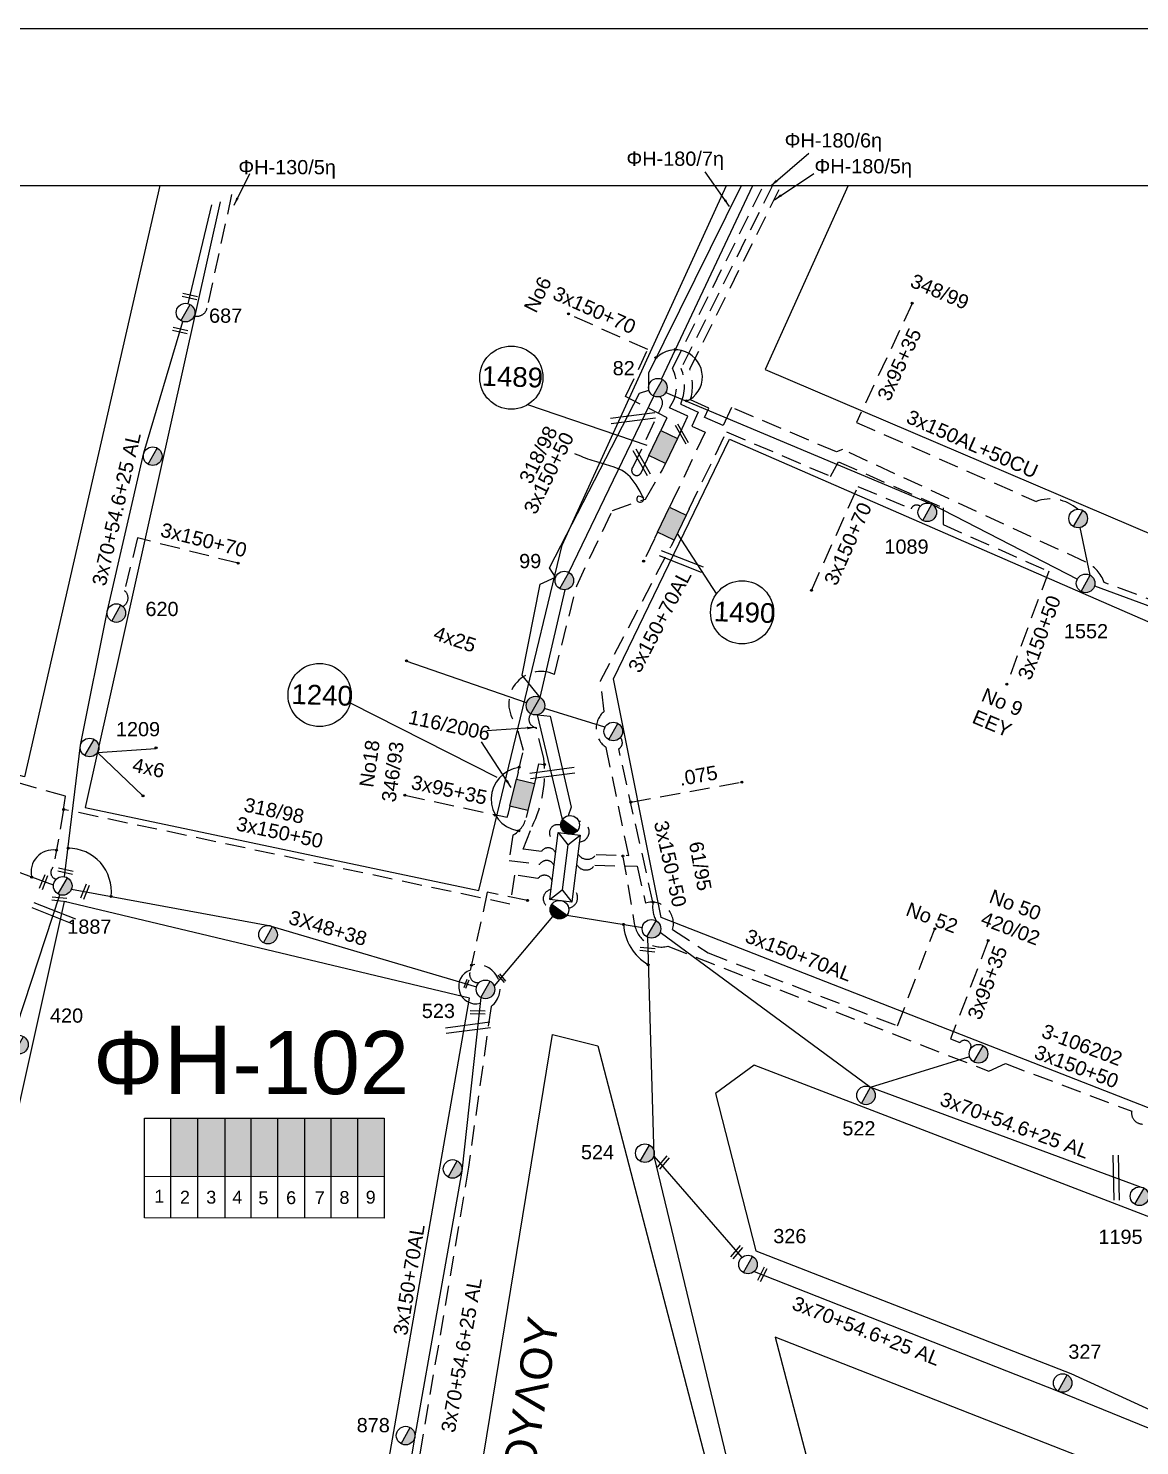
# Model space of a CAD drawing. Header units: millimetres. Extents: x 7477 to 9676, y 1828 to 2857.
# Drawn here: x 8186.9 to 8327.7, y 2676 to 2855.5 of the extents above; entities that cross this region are included whole.
import ezdxf
from ezdxf.enums import TextEntityAlignment as Align

# ---------------------------------------------------------------- set-up
doc = ezdxf.new("R2010")
doc.units = ezdxf.units.MM
doc.linetypes.add('DASHED', pattern=[19.05, 12.7, -6.35])
for name, color, linetype, lineweight in [('.075', 7, 'Continuous', 30), ('3x150+50', 7, 'Continuous', 30), ('3x150+50CU', 7, 'Continuous', 30), ('3x150+70', 7, 'Continuous', 30), ('3x150+70AL', 7, 'DASHED', 30), ('3x150AL+50CU', 7, 'Continuous', 30), ('3X48+38', 7, 'Continuous', 30), ('3x70+54.6+25 AL', 7, 'SYN_LINE', 30), ('3x82+57+13_5', 7, 'Continuous', 30), ('3x95+35', 7, 'Continuous', 30), ('4x25', 7, 'Continuous', 30), ('4x6', 7, 'SYN_LINE', 30), ('text διευθύνσεων', 250, 'Continuous', 30), ('Υπόβαθρο ΔΕΗ', 7, 'Continuous', 30)]:
    doc.layers.add(name, color=color, linetype=linetype, lineweight=lineweight)
for name, color, linetype in [('Link Box 4 Διευθύνσεων', 7, 'Continuous'), ('Pillar OTE', 7, 'Continuous'), ('TEXT ΚΑΛΩΔΙΩΝ', 7, 'Continuous'), ('Άγνωστα', 7, 'Continuous'), ('ΑΓΝΩΣΤΟ ΥΠΟΓΕΙΟ ΚΑΛΩΔΙΟ', 7, 'DASHED'), ('Επιγραφές - Σχήματα', 7, 'Continuous'), ('Καλώδια ΧΤ   3x150AL+50CU', 7, 'DASHED'), ('Μηχανική τομή', 7, 'Continuous'), ('Στύλος Ξύλινος', 7, 'Continuous'), ('Στύλος Ξύλινος @ 1', 7, 'Continuous'), ('Στύλος ΦΜ', 7, 'Continuous'), ('Στύλος ΦΜ @ 1', 7, 'Continuous'), ('Συνδέσεις', 7, 'Continuous'), ('Τομή', 7, 'Continuous'), ('Υποσταθμός εναέριος 2 στύλων', 7, 'Continuous'), ('Υποσταθμός πόλεως', 7, 'Continuous')]:
    doc.layers.add(name, color=color, linetype=linetype)
doc.styles.add('arial', font='ARIAL.TTF')
doc.styles.get("Standard").update_dxf_attribs({"font": 'ARIAL.TTF'})
doc.linetypes.add('SYN_LINE', pattern='A,0.5,-0.0001,["/\\/\\/\\/",Standard,S=0.1,R=0,X=0,Y=-0.05],-0.25', length=0.7501)
doc.dimstyles.new('ISO-25', dxfattribs={"dimtxt": 2.5, "dimasz": 2.5, "dimexe": 1.25, "dimexo": 0.625, "dimtad": 1, "dimtxsty": 'Standard', "dimcen": 2.5, "dimadec": 0, "dimazin": 0, "dimtfac": 1, "dimtmove": 0, "dimatfit": 3, "dimfxl": 1, "dimarcsym": 0})

# ---------------------------------------------------------------- blocks, each defined once
blk = doc.blocks.new('ΥΠΑΡΧΩΝ ΤΣΙΜΕΝΤΕΝΙΟΣ ΣΤΥΛΟΣ')
at = {"layer": 'Στύλος ΦΜ'}
blk.add_hatch(color=7, dxfattribs=at).paths.add_polyline_path([(-1.29, -2.28, 0.574793), (2.62, 0, 0.268822), (1.3, 2.27)])
at = {"layer": 'Στύλος ΦΜ', "color": 7}
blk.add_line((-1.29, -2.28), (1.3, 2.27), dxfattribs=at)
blk.add_circle((0, 0), 2.62, dxfattribs=at)
at = {"layer": 'Στύλος ΦΜ', "flags": 4}
for tag, p in [('ΑΡΙΘΜΟΣ', (-4.68, 8.05)), ('ΤΥΠΟΣ', (-4.91, 3.03))]:
    blk.add_attdef(tag, p, '', height=4, dxfattribs=at)
blk = doc.blocks.new('ΥΠΑΡΧΩΝ ΞΥΛΙΝΟΣ ΣΤΥΛΟΣ')
at = {"layer": 'Στύλος Ξύλινος'}
h = blk.add_hatch(color=7, dxfattribs=at)
h.paths.add_polyline_path([(-2.62, 0, 0.270008), (-1.29, -2.28), (1.3, 2.27, 0.576266)])
h.paths.add_polyline_path([(-1.29, -2.28, 0.574793), (2.62, 0, 0.268822), (1.3, 2.27)])
at = {"layer": 'Στύλος Ξύλινος', "color": 7}
blk.add_line((-1.29, -2.28), (1.3, 2.27), dxfattribs=at)
blk.add_circle((0, 0), 2.62, dxfattribs=at)
at = {"layer": 'Στύλος Ξύλινος', "flags": 4}
for tag, p in [('ΑΡΙΘΜΟΣ', (-4.91, 8.6)), ('ΤΥΠΟΣ', (-4.85, 3.39))]:
    blk.add_attdef(tag, p, '', height=4, dxfattribs=at)
blk = doc.blocks.new('ΥΠΟΣΤΑΘΜΟΣ ΕΝΑΕΡΙΟΣ ΕΠΙ 2 ΣΤΥΛΩΝ')
at = {"layer": 'Υποσταθμός εναέριος 2 στύλων', "linetype": 'Continuous'}
for points in [[(-11.97, -2.11, 0.574793), (-8.45, -0.07, 0.268822), (-9.64, 1.98)], [(9.68, -2.15, 0.574793), (13.19, -0.1, 0.268822), (12.01, 1.95)]]:
    blk.add_hatch(color=256, dxfattribs=at).paths.add_polyline_path(points)
for p, q in [((-11.97, -2.11), (-9.64, 1.98)), ((9.68, -2.15), (12.01, 1.95))]:
    blk.add_line(p, q, dxfattribs=at)
for centre in [(-10.81, -0.07), (10.84, -0.1)]:
    blk.add_circle(centre, 2.36, dxfattribs=at)
at = {"layer": 'Υποσταθμός πόλεως', "linetype": 'Continuous', "ltscale": 40}
blk.add_lwpolyline([(-8.57, 2.82), (8.57, 2.82), (8.57, -2.82), (-8.57, -2.82)], close=True, dxfattribs=at)
for points in [[(-5.75, 0), (-8.57, 2.82)], [(-8.57, -2.82), (-5.75, 0)], [(-5.75, 0), (5.75, 0)], [(5.75, 0), (8.57, 2.82)], [(8.57, -2.82), (5.75, 0)]]:
    blk.add_lwpolyline(points, dxfattribs=at)
at = {"layer": 'Υποσταθμός εναέριος 2 στύλων', "ltscale": 40, "flags": 1}
for tag, p in [('ΜΕΤΑΣΧΗΜΑΤΙΣΜΟΣ', (14.09, 2.51)), ('ΙΣΧΥΣ', (14.07, -0.28)), ('ΑΡΙΘΜΟΣ', (14.19, -3))]:
    blk.add_attdef(tag, p, '', height=1.8, dxfattribs=at)
blk = doc.blocks.new('LINK BOX 4 ΑΝΑΧΩΡΗΣΕΩΝ')
at = {"layer": 'Link Box 4 Διευθύνσεων', "ltscale": 40}
blk.add_hatch(color=256, dxfattribs=at).paths.add_polyline_path([(-3.54, 0), (-3.54, -4.67), (3.54, -4.67), (3.54, 0)])
for p, q in [((-3.54, 0), (-5.33, 0)), ((5.33, 0), (3.54, 0)), ((-3.54, -4.67), (-5.33, -4.67)), ((5.33, -4.67), (3.54, -4.67))]:
    blk.add_line(p, q, dxfattribs=at)
blk.add_lwpolyline([(-3.54, -4.67), (-3.54, 0), (3.54, 0), (3.54, -4.67)], close=True, dxfattribs=at)
blk = doc.blocks.new('ΜΗΧΑΝΙΚΗ ΤΟΜΗ')
at = {"layer": 'Μηχανική τομή', "ltscale": 40}
for p, q in [((-1.89, 0.78), (5.69, 0.78)), ((-1.89, -0.77), (5.69, -0.77))]:
    blk.add_line(p, q, dxfattribs=at)
blk = doc.blocks.new('_ΣΥΝΔΕΣΗ')
at = {"layer": 'Συνδέσεις', "linetype": 'SYN_LINE', "ltscale": 40}
blk.add_hatch(color=256, dxfattribs=at).paths.add_polyline_path([(0.5, -0.01, 1), (-0.5, -0.01, 1)])
at = {"layer": 'Συνδέσεις'}
blk.add_circle((0, -0.01), 0.5, dxfattribs=at)
blk = doc.blocks.new('ΤΟΜΗ')
at = {"layer": 'Τομή', "ltscale": 40}
for p, q in [((-5.68, 0), (17.06, 0)), ((-5.68, -2.77), (17.06, -2.77))]:
    blk.add_line(p, q, dxfattribs=at)

msp = doc.modelspace()

# ---------------------------------------------------------------- hatches: boundary and pattern name
at = {"layer": 'Καλώδια ΧΤ   3x150AL+50CU', "linetype": 'DASHED', "lineweight": -3, "ltscale": 0.2}
h = msp.add_hatch(color=1, dxfattribs=at)
h.dxf.hatch_style = 1
h.paths.add_polyline_path([(8208.37, 2717.46), (8204.93, 2717.46), (8204.93, 2710.1), (8208.37, 2710.1)])
h = msp.add_hatch(color=2, dxfattribs=at)
h.dxf.hatch_style = 1
h.paths.add_polyline_path([(8208.37, 2710.1), (8211.81, 2710.09), (8211.81, 2717.46), (8208.37, 2717.46)])
h = msp.add_hatch(color=27, dxfattribs=at)
h.dxf.hatch_style = 1
h.paths.add_polyline_path([(8215.11, 2717.46), (8211.81, 2717.46), (8211.81, 2710.09), (8215.11, 2710.09)])
h = msp.add_hatch(color=6, dxfattribs=at)
h.dxf.hatch_style = 1
h.paths.add_polyline_path([(8218.41, 2717.46), (8215.11, 2717.46), (8215.11, 2710.09), (8218.41, 2710.09)])
h = msp.add_hatch(color=5, dxfattribs=at)
h.dxf.hatch_style = 1
h.paths.add_polyline_path([(8221.79, 2717.45), (8218.49, 2717.45), (8218.49, 2710.09), (8221.79, 2710.08)])
h = msp.add_hatch(color=30, dxfattribs=at)
h.dxf.hatch_style = 1
h.paths.add_polyline_path([(8225.19, 2717.45), (8221.89, 2717.45), (8221.89, 2710.08), (8225.19, 2710.08)])
h = msp.add_hatch(color=62, dxfattribs=at)
h.dxf.hatch_style = 1
h.paths.add_polyline_path([(8228.53, 2717.45), (8225.23, 2717.45), (8225.23, 2710.08), (8228.52, 2710.08)])
h = msp.add_hatch(color=133, dxfattribs=at)
h.dxf.hatch_style = 1
h.paths.add_polyline_path([(8231.85, 2717.44), (8228.55, 2717.44), (8228.55, 2710.08), (8231.84, 2710.07)])

# ---------------------------------------------------------------- linework, layer by layer
at = {"layer": '.075', "color": 6, "linetype": 'DASHED', "lineweight": -3, "ltscale": 0.2}
msp.add_lwpolyline([(8263.19, 2757.5), (8277.27, 2760.02)], dxfattribs=at)
at = {"layer": '3x150+50', "color": 173, "linetype": 'DASHED', "lineweight": -3, "ltscale": 0.2}
msp.add_lwpolyline([(8270.59, 2794.67), (8275.34, 2804.4), (8288.5, 2798.77), (8289.5, 2800.6), (8302.77, 2794.79), (8302.76, 2792.66), (8316.15, 2786.74), (8310.83, 2772.43)], dxfattribs=at)
at = {"layer": '3x150+50', "color": 6, "linetype": 'DASHED', "lineweight": -3, "ltscale": 0.2}
for points in [[(8266.01, 2744.81), (8261.68, 2764.24, 0.490792), (8261.87, 2765.67, -110.125273)], [(8266.01, 2744.81, 0.165299), (8266.42, 2742.46, 0.594459)]]:
    msp.add_lwpolyline(points, format="xyb", dxfattribs=at)
at = {"layer": '3x150+50', "color": 30, "linetype": 'DASHED', "lineweight": -3, "ltscale": 0.2}
for points in [[(8191.36, 2756.56), (8190.05, 2749.24, 0.644329), (8190.43, 2747.74, 16.276839)], [(8253.24, 2747.48, 0.641585), (8251.44, 2747.8), (8248.46, 2748.25), (8247.9, 2744.58), (8191.36, 2756.56)]]:
    msp.add_lwpolyline(points, format="xyb", dxfattribs=at)
at = {"layer": '3x150+50', "color": 133, "linetype": 'DASHED', "lineweight": -3, "ltscale": 0.2}
msp.add_lwpolyline([(8249.96, 2755.55, -0.222243), (8248.24, 2753.31), (8247.78, 2750.09), (8251.69, 2749.64, -0.62496), (8253.48, 2749.42, 0.62496)], format="xyb", dxfattribs=at)
at = {"layer": '3x150+50', "color": 27, "linetype": 'DASHED', "lineweight": -3, "ltscale": 0.2}
msp.add_lwpolyline([(8256.6, 2755.06, -0.981576), (8256.7, 2752.46, -0.042965)], format="xyb", dxfattribs=at)
at = {"layer": '3x150+50', "color": 62, "linetype": 'DASHED', "lineweight": -3, "ltscale": 0.2}
msp.add_lwpolyline([(8254.34, 2754.56, 1.175403), (8253.87, 2752.55, 0.868517)], format="xyb", dxfattribs=at)
at = {"layer": '3x150+50', "color": 5, "linetype": 'DASHED', "lineweight": -3, "ltscale": 0.2}
msp.add_lwpolyline([(8262.17, 2750.77), (8263.65, 2742.13, 0.442534), (8267.89, 2739.23), (8308.57, 2723.39), (8310.66, 2724.36), (8326.66, 2718.33, 0.464845), (8328.02, 2716.71, -22.03255)], format="xyb", dxfattribs=at)
at = {"layer": '3x150+50', "color": 151, "linetype": 'DASHED', "lineweight": -3, "ltscale": 0.2}
msp.add_lwpolyline([(8250.13, 2745.05), (8245.02, 2746.07), (8242.81, 2735.89, 0.524122), (8243.99, 2734.63, 33.144597)], format="xyb", dxfattribs=at)
at = {"layer": '3x150+50', "color": 2, "linetype": 'DASHED', "lineweight": -3, "ltscale": 0.2}
msp.add_lwpolyline([(8253.01, 2744.13, -0.831029), (8253.11, 2746.41, 15.003895)], format="xyb", dxfattribs=at)
at = {"layer": '3x150+50', "color": 1, "linetype": 'DASHED', "lineweight": -3, "ltscale": 0.2}
msp.add_lwpolyline([(8255.32, 2744.07, 0.658317), (8255.95, 2746.45, -2.451457)], format="xyb", dxfattribs=at)
at = {"layer": '3x150+50', "color": 1, "linetype": 'Continuous', "lineweight": -3, "ltscale": 0.2}
msp.add_lwpolyline([(8245.94, 2734.2), (8253.34, 2743.02)], dxfattribs=at)
at = {"layer": '3x150+50', "color": 2, "linetype": 'SYN_LINE', "lineweight": -3, "ltscale": 10}
msp.add_lwpolyline([(8255.1, 2743.16), (8264.67, 2741.63)], dxfattribs=at)
at = {"layer": '3x150+50CU', "color": 133, "linetype": 'DASHED', "lineweight": -3, "ltscale": 0.2}
msp.add_lwpolyline([(8248.94, 2761.28), (8249.6, 2764.02), (8248.73, 2767.32, -0.807669), (8253.53, 2773.67), (8256.35, 2784.92), (8260.87, 2794.43), (8265.06, 2795.9), (8267.2, 2799.58)], format="xyb", dxfattribs=at)
at = {"layer": '3x150+50CU', "color": 62, "linetype": 'DASHED', "lineweight": -3, "ltscale": 0.2}
msp.add_lwpolyline([(8253.68, 2751.03, 0.62496), (8251.89, 2751.25), (8249.56, 2751.53), (8250.7, 2754.39, 0.146177), (8252.17, 2763.08), (8251.24, 2766.92, -0.594709), (8250.55, 2768.69)], format="xyb", dxfattribs=at)
msp.add_lwpolyline([(8251.21, 2760.73), (8251.57, 2762.34), (8252.24, 2762.28)], dxfattribs=at)
at = {"layer": '3x150+70', "color": 133, "linetype": 'DASHED', "lineweight": -3, "ltscale": 0.2}
msp.add_lwpolyline([(8267.39, 2805.4), (8267.79, 2806.2), (8262.54, 2808.87), (8265.34, 2814.83), (8255.32, 2819.34)], dxfattribs=at)
at = {"layer": '3x150+70', "color": 1, "linetype": 'DASHED', "lineweight": -3, "ltscale": 0.2}
for points in [[(8286.09, 2784.32), (8291.98, 2797.49), (8298.72, 2794.67, -0.50954), (8299.87, 2794.97, 17.288199)], [(8213.45, 2787.76), (8200.73, 2790.96), (8199.05, 2784.3, -0.56241), (8198.85, 2782.3, 112.380817)]]:
    msp.add_lwpolyline(points, format="xyb", dxfattribs=at)
at = {"layer": '3x150+70AL', "color": 5, "linetype": 'DASHED', "lineweight": -3, "ltscale": 0.2}
msp.add_lwpolyline([(8256.51, 2750.96, 0.574649), (8258.8, 2750.86), (8262.94, 2750.75), (8260.09, 2764.43, -0.499201), (8259.82, 2768.98), (8259.35, 2772.85), (8268.29, 2789.87)], format="xyb", dxfattribs=at)
at = {"layer": '3x150+70AL', "color": 30, "linetype": 'DASHED', "lineweight": -3, "ltscale": 0.2}
msp.add_lwpolyline([(8191.36, 2756.56), (8191.59, 2758.23), (8169.12, 2764.62), (8172.29, 2779.08)], dxfattribs=at)
at = {"layer": '3x150+70AL', "color": 6, "linetype": 'DASHED', "lineweight": -3, "ltscale": 0.2}
msp.add_lwpolyline([(8256.34, 2749.61, 0.574649), (8258.63, 2749.5), (8264.01, 2749.37), (8265.05, 2744.69, -0.598462), (8268.5, 2741.34), (8272.99, 2738.39), (8296.99, 2729.16), (8301.72, 2741.46)], format="xyb", dxfattribs=at)
at = {"layer": '3x150+70AL', "color": 151, "linetype": 'DASHED', "lineweight": -3, "ltscale": 0.2}
msp.add_lwpolyline([(8243.02, 2736.84, -0.807823), (8245.5, 2731.61), (8242.64, 2711.23), (8235.55, 2669.36)], format="xyb", dxfattribs=at)
at = {"layer": '3x150AL+50CU', "color": 1, "linetype": 'DASHED', "lineweight": -3, "ltscale": 0.2}
msp.add_lwpolyline([(8291.79, 2805.61), (8314.55, 2795.6, -0.271282), (8319.82, 2794.6, 258.393698)], format="xyb", dxfattribs=at)
at = {"layer": '3X48+38', "color": 1, "linetype": 'Continuous', "lineweight": -3, "ltscale": 0.2}
msp.add_lwpolyline([(8192.35, 2746.48), (8217.33, 2741.88), (8243.67, 2734.1)], dxfattribs=at)
at = {"layer": '3x70+54.6+25 AL', "color": 1, "linetype": 'SYN_LINE', "lineweight": -3, "ltscale": 15}
for points in [[(8265.5, 2809.68), (8265.5, 2811.89), (8277.23, 2835.63)], [(8267.08, 2811.1), (8278.67, 2835.63)], [(8207.13, 2820.65), (8210.13, 2833.18)], [(8191.48, 2748.04), (8193.49, 2764.7), (8196.9, 2781.76), (8201.53, 2801.73), (8206.47, 2818.39)], [(8267.64, 2809.41), (8301.35, 2795.23), (8319.77, 2785.75)], [(8321.95, 2784.88), (8335.6, 2779.87)]]:
    msp.add_lwpolyline(points, dxfattribs=at)
at = {"layer": '3x70+54.6+25 AL', "color": 62, "linetype": 'SYN_LINE', "lineweight": -3, "ltscale": 15}
for points in [[(8251.71, 2770.74), (8249.44, 2773.58), (8251.71, 2785.1), (8253.68, 2785.98), (8252.91, 2787.2), (8264.29, 2809.31), (8265.5, 2809.68)], [(8251.4, 2768.57), (8252.98, 2768.4), (8255.64, 2756.87), (8255.28, 2755.76)]]:
    msp.add_lwpolyline(points, dxfattribs=at)
at = {"layer": '3x70+54.6+25 AL', "color": 27, "linetype": 'SYN_LINE', "lineweight": -3, "ltscale": 15}
for points in [[(8255.37, 2786.59), (8266.12, 2808.95)], [(8251.71, 2770.74), (8254.88, 2784.4)], [(8254.57, 2755.31), (8251.4, 2768.57)], [(8153.8, 2619.31), (8166.6, 2645.48), (8170.7, 2667.31), (8177.96, 2698.48), (8184.56, 2726.43), (8190.88, 2745.76)]]:
    msp.add_lwpolyline(points, dxfattribs=at)
at = {"layer": '3x70+54.6+25 AL', "color": 1, "linetype": 'SYN_LINE', "lineweight": -3, "ltscale": 8}
msp.add_lwpolyline([(8321.4, 2786.23), (8320.12, 2792.28)], dxfattribs=at)
at = {"layer": '3x70+54.6+25 AL', "color": 6, "linetype": 'SYN_LINE', "lineweight": -3, "ltscale": 10}
msp.add_lwpolyline([(8259.93, 2766.98), (8252.25, 2769.37)], dxfattribs=at)
at = {"layer": '3x70+54.6+25 AL', "color": 2, "linetype": 'SYN_LINE', "lineweight": -3, "ltscale": 15}
for points in [[(8265.31, 2740.39), (8266.1, 2712.64), (8275.56, 2673.38), (8285.33, 2636.17), (8289.06, 2604.93)], [(8266.1, 2712.64), (8277.28, 2699.8)], [(8278.82, 2698.02), (8317.33, 2682.88), (8332.16, 2676.82)]]:
    msp.add_lwpolyline(points, dxfattribs=at)
at = {"layer": '3x70+54.6+25 AL', "color": 6, "linetype": 'SYN_LINE', "lineweight": -3, "ltscale": 15}
for points in [[(8266.93, 2741.01), (8293.58, 2721.36), (8327.87, 2708.72)], [(8293.58, 2721.36), (8306.13, 2725.26)]]:
    msp.add_lwpolyline(points, dxfattribs=at)
at = {"layer": '3x70+54.6+25 AL', "color": 151, "linetype": 'SYN_LINE', "lineweight": -3, "ltscale": 15}
msp.add_lwpolyline([(8244.22, 2732.74), (8241.78, 2710.75), (8235.82, 2676.94), (8230.6, 2645.71), (8230.6, 2645.71)], dxfattribs=at)
at = {"layer": '3x82+57+13_5', "color": 30, "linetype": 'Continuous', "lineweight": -3, "ltscale": 0.2}
msp.add_lwpolyline([(8190.07, 2746.96), (8162.37, 2757.21), (8140.35, 2763.11)], dxfattribs=at)
at = {"layer": '3x95+35', "color": 1, "linetype": 'DASHED', "lineweight": -3, "ltscale": 0.2}
msp.add_lwpolyline([(8298.86, 2820.69), (8291.79, 2805.61)], dxfattribs=at)
at = {"layer": '3x95+35', "color": 133, "linetype": 'DASHED', "lineweight": -3, "ltscale": 0.2}
msp.add_lwpolyline([(8234.57, 2758.37), (8247.56, 2755.57), (8247.69, 2756.1)], dxfattribs=at)
at = {"layer": '3x95+35', "color": 6, "linetype": 'DASHED', "lineweight": -3, "ltscale": 0.2}
msp.add_lwpolyline([(8308.48, 2739.95), (8303.71, 2727.51), (8304.9, 2727.05, -0.828946), (8306.25, 2726.23, 2.328023)], format="xyb", dxfattribs=at)
at = {"layer": '4x25', "color": 6, "linetype": 'SYN_LINE', "lineweight": -3, "ltscale": 15}
msp.add_lwpolyline([(8250, 2770.07), (8234.73, 2775.34)], dxfattribs=at)
at = {"layer": '4x6', "color": 1, "linetype": 'SYN_LINE', "lineweight": -3, "ltscale": 8}
msp.add_lwpolyline([(8195.63, 2763.78), (8203.04, 2764.3)], dxfattribs=at)
at = {"layer": '4x6', "color": 1, "linetype": 'SYN_LINE', "lineweight": -3, "ltscale": 10}
msp.add_lwpolyline([(8195.63, 2763.78), (8201.36, 2758.33)], dxfattribs=at)
at = {"layer": 'Pillar OTE', "lineweight": -3, "ltscale": 40}
for points in [[(8201.6, 2704.82), (8201.6, 2717.46), (8231.94, 2717.46), (8231.94, 2704.79), (8201.6, 2704.82)], [(8204.93, 2704.82), (8204.93, 2717.46)], [(8208.37, 2704.81), (8208.37, 2717.46)], [(8211.81, 2704.81), (8211.81, 2717.46)], [(8215.11, 2704.81), (8215.11, 2717.46)], [(8218.49, 2704.8), (8218.49, 2717.46)], [(8221.89, 2704.8), (8221.89, 2717.46)], [(8225.23, 2704.8), (8225.23, 2717.46)], [(8228.62, 2704.79), (8228.62, 2717.46)], [(8201.6, 2710.1), (8231.94, 2710.07)]]:
    msp.add_lwpolyline(points, dxfattribs=at)
at = {"layer": 'Άγνωστα', "color": 7, "linetype": 'Continuous', "ltscale": 0.2}
for centre, radius, start, end in [((8268.86, 2811.39), 3.41, 294.1183, 135.2282), ((8249.57, 2757.87), 4.05, 97.9772, 258.8091), ((8243.58, 2734.13), 2.19, 108.5339, 284.8822)]:
    msp.add_arc(centre, radius, start, end, dxfattribs=at)
at = {"layer": 'ΑΓΝΩΣΤΟ ΥΠΟΓΕΙΟ ΚΑΛΩΔΙΟ', "color": 1, "linetype": 'DASHED', "lineweight": -3, "ltscale": 0.2}
for points in [[(8269.5, 2804.39), (8270.42, 2806.41), (8268.1, 2807.47, 0.285691), (8268.47, 2812.46), (8280.04, 2835.63)], [(8265.09, 2800.59), (8264.53, 2799.27, -1.235302), (8263.51, 2799.98), (8267.12, 2807.64, 0.335095), (8266.87, 2808.86, -2.266587)]]:
    msp.add_lwpolyline(points, format="xyb", dxfattribs=at)
at = {"layer": 'ΑΓΝΩΣΤΟ ΥΠΟΓΕΙΟ ΚΑΛΩΔΙΟ', "color": 173, "linetype": 'DASHED', "lineweight": -3, "ltscale": 0.2}
msp.add_lwpolyline([(8281.15, 2835.63), (8269.58, 2812.44, -0.20531), (8269.52, 2807.92), (8271.75, 2806.9), (8270.93, 2805.11), (8272.64, 2804.36), (8268.49, 2795.68)], format="xyb", dxfattribs=at)
at = {"layer": 'ΑΓΝΩΣΤΟ ΥΠΟΓΕΙΟ ΚΑΛΩΔΙΟ', "color": 27, "linetype": 'DASHED', "lineweight": -3, "ltscale": 0.2}
msp.add_lwpolyline([(8335.6, 2779.87, 0.230077), (8334.42, 2781.11), (8323.18, 2785.33, 0.202628), (8320.84, 2787.91), (8290.04, 2802.16), (8289.25, 2801.87), (8275.97, 2807.5), (8274.89, 2805.2), (8272.54, 2806.23), (8273.08, 2807.4), (8270.76, 2808.45, 0.149216), (8270.67, 2812.38), (8282.27, 2835.63)], format="xyb", dxfattribs=at)
at = {"layer": 'ΑΓΝΩΣΤΟ ΥΠΟΓΕΙΟ ΚΑΛΩΔΙΟ', "color": 5, "linetype": 'DASHED', "lineweight": -3, "ltscale": 0.2}
msp.add_lwpolyline([(8212.63, 2834.47), (8209.52, 2820.09, -0.431002), (8207.9, 2819.11, -0.236806)], format="xyb", dxfattribs=at)
at = {"layer": 'ΑΓΝΩΣΤΟ ΥΠΟΓΕΙΟ ΚΑΛΩΔΙΟ', "color": 173, "linetype": 'DASHED', "lineweight": -3, "ltscale": 0.2}
msp.add_lwpolyline([(8266.19, 2790.87), (8264.83, 2788.04)], dxfattribs=at)
at = {"layer": 'Επιγραφές - Σχήματα', "lineweight": -3}
msp.add_lwpolyline([(7476.75, 2855.51), (9675.5, 2855.53), (9675.51, 1836.39), (7476.75, 1836.37)], close=True, dxfattribs=at)
at = {"layer": 'Υπόβαθρο ΔΕΗ', "lineweight": -3}
for points in [[(7515.98, 2835.63), (9502.35, 2835.63), (9502.35, 1846.95), (7515.98, 1846.95)], [(8411.61, 2744.24), (8387.35, 2696.25), (8369.4, 2702.87), (8267.07, 2742.86), (8261.01, 2773.11), (8275.7, 2803.48)], [(8242.79, 2732.66), (8191.43, 2744.89), (8165.6, 2628.8), (8223.43, 2621.86)], [(8288.5, 2613.47), (8235.56, 2619.63), (8253.29, 2728.05), (8259.04, 2726.62)]]:
    msp.add_lwpolyline(points, close=True, dxfattribs=at)
for points in [[(8203.54, 2835.63), (8186.4, 2760.71), (8141.8, 2773.13), (8156.63, 2835.63)], [(8211.18, 2833.57), (8194.07, 2756.8), (8243.95, 2746.29), (8254.5, 2790.04), (8275.33, 2835.63)], [(8290.75, 2835.63), (8280.23, 2812.29), (8416.3, 2754.22), (8439.99, 2800.52), (8388.36, 2834.59)], [(8265.28, 2802.68), (8250.17, 2807.82)], [(8269.09, 2791.53), (8274.04, 2783.86)], [(8246.26, 2760.61), (8227.77, 2769.99)], [(8377.42, 2646.71), (8327.46, 2671.68), (8281.5, 2689.69), (8302.7, 2608.79), (8339.01, 2600.68), (8386.62, 2637.07), (8408.31, 2668.47), (8388.42, 2682.08), (8278.84, 2724.17), (8273.94, 2720.57), (8279.05, 2700.63), (8318.95, 2685.1)], [(8318.95, 2685.1), (8373.08, 2660.3)]]:
    msp.add_lwpolyline(points, dxfattribs=at)
for centre in [(8248.07, 2811.28), (8277.3, 2781.54), (8223.78, 2771.06)]:
    msp.add_circle(centre, 4, dxfattribs=at)
for centre, radius, start, end in [((8190.01, 2748.66), 2.78, 81.0774, 194.2986), ((8191.91, 2746.17), 5.49, 353.5883, 89.9382), ((8268.66, 2742.41), 6.4, 183.5614, 239.4306)]:
    msp.add_arc(centre, radius, start, end, dxfattribs=at)
msp.add_spline([(8264.87, 2795.98), (8264.04, 2796.17), (8263.98, 2795.75), (8264.3, 2795.5), (8264.79, 2795.68), (8264.62, 2796.4), (8262.53, 2799.23), (8258.33, 2800.76), (8256.13, 2801.62)], degree=3, dxfattribs=at)

# ---------------------------------------------------------------- block references
at = {"layer": 'Link Box 4 Διευθύνσεων', "lineweight": -3}
for p, xscale, yscale, zscale, rotation in [((8266.24, 2802.99), 0.5, 0.5, 0.5, 64.38850655127536), ((8267.34, 2793.28), 0.5, 0.5, 0.5, 64.38850655127536), ((8248.31, 2758.69), 0.4999999999999999, 0.4999999999999999, 0.4999999999999999, 76.44078481703856)]:
    msp.add_blockref('LINK BOX 4 ΑΝΑΧΩΡΗΣΕΩΝ', p, dxfattribs=dict(at, xscale=xscale, yscale=yscale, zscale=zscale, rotation=rotation))
at = {"layer": 'Μηχανική τομή', "lineweight": -3}
for p, xscale, yscale, zscale, rotation in [((8207.81, 2821.44), 0.2499999999999996, 0.2499999999999996, 0.4999999999999997, 167.2804407819927), ((8206.57, 2817.11), 0.2499999999999996, 0.2499999999999996, 0.4999999999999997, 167.2804407819927), ((8188.67, 2746.95), 0.2499999999999463, 0.2499999999999463, 0.4999999999999997, 68.29746401994835), ((8192.06, 2748.61), 0.2499999999999996, 0.2499999999999996, 0.4999999999999997, 167.2804407819927), ((8193.91, 2745.73), 0.2499999999999463, 0.2499999999999463, 0.4999999999999997, 68.29746401994835), ((8191.28, 2745.12), 0.249999999999946, 0.249999999999946, 0.4999999999999997, 174.4298595827747), ((8265.8, 2738.74), 0.249999999999946, 0.249999999999946, 0.4999999999999997, 174.4298595827747), ((8242.29, 2734.24), 0.1484795356085852, 0.1484795356085852, 0.296959071217234, 68.29746401994835), ((8247.1, 2734.97), 0.1599304535601979, 0.1599304535601979, 0.3198609071204644, 130.6346909814765), ((8244.27, 2730.84), 0.2499999999999462, 0.2499999999999462, 0.4999999999999997, 179.4524682401893), ((8267.62, 2712.19), 0.249999999999946, 0.249999999999946, 0.4999999999999997, 229.6664094427736), ((8276.88, 2700.85), 0.249999999999946, 0.249999999999946, 0.4999999999999997, 229.6664094427736), ((8280.05, 2698.05), 0.249999999999946, 0.249999999999946, 0.4999999999999997, 243.0271279804746)]:
    msp.add_blockref('ΜΗΧΑΝΙΚΗ ΤΟΜΗ', p, dxfattribs=dict(at, xscale=xscale, yscale=yscale, zscale=zscale, rotation=rotation))
at = {"layer": 'Στύλος Ξύλινος @ 1', "lineweight": -3, "ltscale": 40, "xscale": 0.4499999999998181, "yscale": 0.4499999999998181, "zscale": 0.4499999999998181}
msp.add_blockref('ΥΠΑΡΧΩΝ ΞΥΛΙΝΟΣ ΣΤΥΛΟΣ', (8251.13, 2769.72), dxfattribs=at)
at = {"layer": 'Στύλος ΦΜ @ 1', "lineweight": -3, "ltscale": 40}
ref = msp.add_blockref('ΥΠΑΡΧΩΝ ΤΣΙΜΕΝΤΕΝΙΟΣ ΣΤΥΛΟΣ', (8206.8, 2819.52), dxfattribs=dict(at, xscale=0.4499999999998769, yscale=0.4499999999998769, zscale=0.4499999999998769))
ref.add_attrib('ΤΥΠΟΣ', '687', (8209.78, 2818.23), dxfattribs={"layer": 'Στύλος ΦΜ', "height": 1.8, "flags": 4})
ref = msp.add_blockref('ΥΠΑΡΧΩΝ ΤΣΙΜΕΝΤΕΝΙΟΣ ΣΤΥΛΟΣ', (8266.63, 2810.01), dxfattribs=dict(at, xscale=0.4499999999998514, yscale=0.4499999999998514, zscale=0.4499999999998514))
ref.add_attrib('ΤΥΠΟΣ', '82', (8260.91, 2811.58), dxfattribs={"layer": 'Στύλος ΦΜ', "height": 1.8, "flags": 4})
for p, xscale, yscale, zscale in [((8202.64, 2801.33), 0.4499999999998769, 0.4499999999998769, 0.4499999999998769), ((8319.87, 2793.43), 0.4499999999998181, 0.4499999999998181, 0.4499999999998181), ((8260.98, 2766.44), 0.4499999999998181, 0.4499999999998181, 0.4499999999998181), ((8265.83, 2741.44), 0.4499999999998181, 0.4499999999998181, 0.4499999999998181), ((8217.25, 2740.7), 0.4499999999998181, 0.4499999999998181, 0.4499999999998181), ((8307.25, 2725.61), 0.4499999999998181, 0.4499999999998181, 0.4499999999998181), ((8240.63, 2711.02), 0.4499999999998181, 0.4499999999998181, 0.4499999999998181)]:
    msp.add_blockref('ΥΠΑΡΧΩΝ ΤΣΙΜΕΝΤΕΝΙΟΣ ΣΤΥΛΟΣ', p, dxfattribs=dict(at, xscale=xscale, yscale=yscale, zscale=zscale))
ref = msp.add_blockref('ΥΠΑΡΧΩΝ ΤΣΙΜΕΝΤΕΝΙΟΣ ΣΤΥΛΟΣ', (8300.76, 2794.21), dxfattribs=dict(at, xscale=0.4499999999997459, yscale=0.4499999999997459, zscale=0.4499999999997459))
ref.add_attrib('ΤΥΠΟΣ', '1089', (8295.33, 2788.97), dxfattribs={"layer": 'Στύλος ΦΜ', "height": 1.8, "rotation": 360, "flags": 4})
ref = msp.add_blockref('ΥΠΑΡΧΩΝ ΤΣΙΜΕΝΤΕΝΙΟΣ ΣΤΥΛΟΣ', (8254.78, 2785.57), dxfattribs=dict(at, xscale=0.4499999999998514, yscale=0.4499999999998514, zscale=0.4499999999998514))
ref.add_attrib('ΤΥΠΟΣ', '99', (8249.06, 2787.14), dxfattribs={"layer": 'Στύλος ΦΜ', "height": 1.8, "flags": 4})
ref = msp.add_blockref('ΥΠΑΡΧΩΝ ΤΣΙΜΕΝΤΕΝΙΟΣ ΣΤΥΛΟΣ', (8320.82, 2785.21), dxfattribs=dict(at, xscale=0.4499999999997459, yscale=0.4499999999997459, zscale=0.4499999999997459))
ref.add_attrib('ΤΥΠΟΣ', '1552', (8318.07, 2778.25), dxfattribs={"layer": 'Στύλος ΦΜ', "height": 1.8, "rotation": 360, "flags": 4})
ref = msp.add_blockref('ΥΠΑΡΧΩΝ ΤΣΙΜΕΝΤΕΝΙΟΣ ΣΤΥΛΟΣ', (8198.03, 2781.45), dxfattribs=dict(at, xscale=0.4499999999998769, yscale=0.4499999999998769, zscale=0.4499999999998769))
ref.add_attrib('ΤΥΠΟΣ', '620', (8201.72, 2781.07), dxfattribs={"layer": 'Στύλος ΦΜ', "height": 1.8, "flags": 4})
ref = msp.add_blockref('ΥΠΑΡΧΩΝ ΤΣΙΜΕΝΤΕΝΙΟΣ ΣΤΥΛΟΣ', (8194.64, 2764.42), dxfattribs=dict(at, xscale=0.4499999999997751, yscale=0.4499999999997751, zscale=0.4499999999997751))
ref.add_attrib('ΤΥΠΟΣ', '1209', (8197.98, 2765.84), dxfattribs={"layer": 'Στύλος ΦΜ', "height": 1.8, "flags": 4})
ref = msp.add_blockref('ΥΠΑΡΧΩΝ ΤΣΙΜΕΝΤΕΝΙΟΣ ΣΤΥΛΟΣ', (8191.24, 2746.88), dxfattribs=dict(at, xscale=0.4499999999998503, yscale=0.4499999999998503, zscale=0.4499999999998503))
ref.add_attrib('ΤΥΠΟΣ', '1887', (8191.82, 2740.82), dxfattribs={"layer": 'Στύλος ΦΜ', "height": 1.8, "flags": 4})
ref = msp.add_blockref('ΥΠΑΡΧΩΝ ΤΣΙΜΕΝΤΕΝΙΟΣ ΣΤΥΛΟΣ', (8244.8, 2733.77), dxfattribs=dict(at, xscale=0.4499999999998675, yscale=0.4499999999998675, zscale=0.4499999999998675))
ref.add_attrib('ΤΥΠΟΣ', '523', (8236.73, 2730.14), dxfattribs={"layer": 'Στύλος ΦΜ', "height": 1.8, "rotation": 360, "flags": 4})
ref = msp.add_blockref('ΥΠΑΡΧΩΝ ΤΣΙΜΕΝΤΕΝΙΟΣ ΣΤΥΛΟΣ', (8185.69, 2726.77), dxfattribs=dict(at, xscale=0.4499999999997559, yscale=0.4499999999997559, zscale=0.4499999999997559))
ref.add_attrib('ΤΥΠΟΣ', '420', (8189.63, 2729.55), dxfattribs={"layer": 'Στύλος ΦΜ', "height": 1.8, "rotation": 360, "flags": 4})
ref = msp.add_blockref('ΥΠΑΡΧΩΝ ΤΣΙΜΕΝΤΕΝΙΟΣ ΣΤΥΛΟΣ', (8293, 2720.34), dxfattribs=dict(at, xscale=0.4499999999997651, yscale=0.4499999999997651, zscale=0.4499999999997651))
ref.add_attrib('ΤΥΠΟΣ', '522', (8290, 2715.27), dxfattribs={"layer": 'Στύλος ΦΜ', "height": 1.8, "flags": 4})
ref = msp.add_blockref('ΥΠΑΡΧΩΝ ΤΣΙΜΕΝΤΕΝΙΟΣ ΣΤΥΛΟΣ', (8264.99, 2713.02), dxfattribs=dict(at, xscale=0.4499999999998181, yscale=0.4499999999998181, zscale=0.4499999999998181))
ref.add_attrib('ΤΥΠΟΣ', '524', (8256.89, 2712.24), dxfattribs={"layer": 'Στύλος ΦΜ', "height": 1.8, "flags": 4})
ref = msp.add_blockref('ΥΠΑΡΧΩΝ ΤΣΙΜΕΝΤΕΝΙΟΣ ΣΤΥΛΟΣ', (8327.65, 2707.56), dxfattribs=dict(at, xscale=0.4499999999998137, yscale=0.4499999999998137, zscale=0.4499999999998137))
ref.add_attrib('ΤΥΠΟΣ', '1195', (8322.44, 2701.52), dxfattribs={"layer": 'Στύλος ΦΜ', "height": 1.8, "flags": 4})
ref = msp.add_blockref('ΥΠΑΡΧΩΝ ΤΣΙΜΕΝΤΕΝΙΟΣ ΣΤΥΛΟΣ', (8278.05, 2698.91), dxfattribs=dict(at, xscale=0.4499999999997636, yscale=0.4499999999997636, zscale=0.4499999999997636))
ref.add_attrib('ΤΥΠΟΣ', '326', (8281.25, 2701.61), dxfattribs={"layer": 'Στύλος ΦΜ', "height": 1.8, "rotation": 360, "flags": 4})
ref = msp.add_blockref('ΥΠΑΡΧΩΝ ΤΣΙΜΕΝΤΕΝΙΟΣ ΣΤΥΛΟΣ', (8317.91, 2683.9), dxfattribs=dict(at, xscale=0.4499999999998019, yscale=0.4499999999998019, zscale=0.4499999999998019))
ref.add_attrib('ΤΥΠΟΣ', '327', (8318.63, 2686.97), dxfattribs={"layer": 'Στύλος ΦΜ', "height": 1.8, "flags": 4})
ref = msp.add_blockref('ΥΠΑΡΧΩΝ ΤΣΙΜΕΝΤΕΝΙΟΣ ΣΤΥΛΟΣ', (8234.68, 2677.23), dxfattribs=dict(at, xscale=0.4499999999998059, yscale=0.4499999999998059, zscale=0.4499999999998059))
ref.add_attrib('ΤΥΠΟΣ', '878', (8228.48, 2677.66), dxfattribs={"layer": 'Στύλος ΦΜ', "height": 1.8, "flags": 4})
at = {"layer": 'Συνδέσεις', "lineweight": -3, "xscale": 0.25, "yscale": 0.25, "zscale": 0.25}
for p in [(8255.32, 2819.35), (8298.86, 2820.7), (8268.81, 2814.86), (8266.36, 2813.81), (8270.26, 2808.33), (8213.45, 2787.76), (8264.83, 2788.04), (8286.09, 2784.33), (8234.78, 2775.41), (8310.83, 2772.43), (8203.06, 2764.38), (8249.07, 2761.91), (8252.27, 2762.26), (8277.27, 2760.03), (8201.41, 2758.28), (8234.57, 2758.37), (8191.36, 2756.57), (8263.19, 2757.51), (8246.01, 2755.84), (8249, 2753.85), (8190.44, 2751.41), (8191.92, 2751.66), (8262.21, 2750.67), (8187.31, 2747.98), (8197.37, 2745.55), (8250.13, 2745.05), (8266.02, 2744.81), (8262.27, 2742.01), (8301.72, 2741.46), (8308.48, 2739.95), (8243.02, 2736.84), (8265.41, 2736.9)]:
    msp.add_blockref('_ΣΥΝΔΕΣΗ', p, dxfattribs=at)
at = {"layer": 'Τομή', "lineweight": -3}
for p, xscale, yscale, zscale, rotation in [((8262.03, 2806.32), 0.2499999999999994, 0.2499999999999994, 0.2499999999999994, 7.400617463481644), ((8269.89, 2803.45), 0.1199827003402366, 0.1199827003402366, 0.1199827003402366, 119.9761868977499), ((8264.86, 2799.62), 0.1600830080080863, 0.1600830080080863, 0.1600830080080863, 119.9761868977499), ((8268.39, 2788.85), 0.2499999999999994, 0.2499999999999994, 0.2499999999999994, 338.6203552868914), ((8251.81, 2761.36), 0.2499999999999994, 0.2499999999999994, 0.2499999999999994, 7.400617463481644), ((8188.89, 2744.25), 0.2499999999999994, 0.2499999999999994, 0.2499999999999994, 338.6203552868914), ((8241.12, 2729.09), 0.2499999999999994, 0.2499999999999994, 0.2499999999999994, 7.400617463481643), ((8324.39, 2708.48), 0.2499999999999996, 0.2499999999999996, 0.2499999999999996, 91.30159024202857)]:
    msp.add_blockref('ΤΟΜΗ', p, dxfattribs=dict(at, xscale=xscale, yscale=yscale, zscale=zscale, rotation=rotation))
at = {"layer": 'Υποσταθμός εναέριος 2 στύλων', "lineweight": -3, "xscale": 0.5, "yscale": 0.5, "zscale": 0.5, "rotation": 262.9029079900228}
msp.add_blockref('ΥΠΟΣΤΑΘΜΟΣ ΕΝΑΕΡΙΟΣ ΕΠΙ 2 ΣΤΥΛΩΝ', (8254.88, 2749.24), dxfattribs=at)

# ---------------------------------------------------------------- texts
at = {"lineweight": -3, "ltscale": 30, "char_height": 1.63, "width": 11.2573, "attachment_point": 1}
for s, insert in [('1', (8202.85, 2708.38)), ('2', (8206.09, 2708.25)), ('3', (8209.42, 2708.25)), ('4', (8212.72, 2708.25)), ('5', (8216.02, 2708.17)), ('6', (8219.54, 2708.19)), ('7', (8223.17, 2708.19)), ('8', (8226.29, 2708.22)), ('9', (8229.62, 2708.25))]:
    msp.add_mtext(s, dxfattribs=dict(at, insert=insert))
at = {"layer": 'text διευθύνσεων', "color": 7, "lineweight": -3}
msp.add_text('ΓΙΑΝΟΠΟΥΛΟΥ', height=4, rotation=80.7152, dxfattribs=at).set_placement((8248.89, 2672.12), align=Align.MIDDLE_CENTER)
at = {"layer": 'TEXT ΚΑΛΩΔΙΩΝ', "linetype": 'Continuous', "lineweight": -3, "ltscale": 0.2}
for s, rotation, p in [('3x150+70', 335.766, (8258.6, 2819.84)), ('3x95+35', 64.8843, (8297.22, 2812.95)), ('3x150AL+50CU', 336.2737, (8306.47, 2802.87)), ('3x70+54.6+25 AL', 76.9343, (8198.04, 2794.64)), ('3x150+70', 65.8947, (8290.7, 2790.23)), ('3x150+70', 345.8983, (8209.11, 2790.71)), ('3x150+70AL', 62.2677, (8266.86, 2780.42)), ('3x150+50', 69.6031, (8314.95, 2778.35)), ('.075', 10.1413, (8271.75, 2760.86)), ('3x95+35', 347.8526, (8240.21, 2759.05)), ('3x150+50', 348.0361, (8218.73, 2753.67)), ('3x150+50', 282.5631, (8268.21, 2749.68)), ('3X48+38', 343.5435, (8224.84, 2741.54)), ('3x150+70AL', 338.9635, (8284.48, 2738.11)), ('3x95+35', 69.0029, (8308.37, 2734.62)), ('3x150+50', 339.3541, (8319.67, 2723.99)), ('3x70+54.6+25 AL', 339.7612, (8311.83, 2716.56)), ('3x150+70AL', 80.8818, (8235.1, 2696.98)), ('3x70+54.6+25 AL', 80.0032, (8241.75, 2687.45)), ('3x70+54.6+25 AL', 338.5324, (8293.04, 2690.5))]:
    msp.add_text(s, height=1.8, rotation=rotation, dxfattribs=at).set_placement(p, align=Align.MIDDLE_CENTER)
at = {"layer": 'TEXT ΚΑΛΩΔΙΩΝ', "linetype": 'Continuous', "lineweight": -3, "ltscale": 0.2, "insert": (8315.72, 2729.45), "char_height": 1.8, "width": 27.758, "attachment_point": 1, "rotation": 339.3541}
msp.add_mtext('\\pt12.6;3-106202', dxfattribs=at)
at = {"layer": 'Άγνωστα', "lineweight": -3, "ltscale": 40, "char_height": 1.8, "width": 27.758, "attachment_point": 1, "line_spacing_factor": 3, "style": 'arial'}
for s, insert in [('ΦΗ-180/6η', (8282.69, 2842.24)), ('ΦΗ-130/5η', (8213.49, 2838.85)), ('ΦΗ-180/5η', (8286.47, 2838.96))]:
    msp.add_mtext(s, dxfattribs=dict(at, insert=insert))
at = {"layer": 'Άγνωστα', "color": 7, "lineweight": -3, "ltscale": 40, "insert": (8262.65, 2839.92), "char_height": 1.8, "width": 27.758, "attachment_point": 1, "line_spacing_factor": 3, "style": 'arial'}
msp.add_mtext('ΦΗ-180/7η', dxfattribs=at)
at = {"layer": 'Άγνωστα', "lineweight": -3, "ltscale": 40, "char_height": 1.8, "attachment_point": 1, "style": 'arial'}
for s, insert, width, rotation in [('No6', (8249.58, 2820.15), 27.758, 63.6975), ('348/99', (8299.16, 2824.51), 34.9601, 337), ('318/98', (8248.97, 2798.47), 27.758, 63.6975), ('3x150+50', (8249.54, 2794.61), 27.758, 63.6975), ('4x25', (8238.63, 2779.85), 27.758, 341.5474), ('\\pt12.6;No 9\\PEEY', (8308.16, 2772.03), 27.758, 337.1974), ('116/2006', (8235.29, 2769.21), 27.758, 348), ('No18', (8228.79, 2759.52), 27.758, 81.9993), ('346/93', (8231.61, 2757.65), 27.758, 81.9993), ('4x6', (8200.33, 2763.14), 27.758, 348), ('318/98', (8214.45, 2758.1), 27.758, 348), ('\\pt12.6;61/95', (8272.32, 2752.65), 27.758, 280.6053), ('\\pt12.6;No 50\\P420/02', (8309.09, 2746.51), 27.758, 339.3174), ('\\pt12.6;No 52', (8298.54, 2744.88), 27.758, 339.3174)]:
    msp.add_mtext(s, dxfattribs=dict(at, insert=insert, width=width, rotation=rotation))
at = {"layer": 'Άγνωστα', "lineweight": -3, "char_height": 2.5, "width": 13.4112, "attachment_point": 1, "rotation": 358.1643}
for s, insert in [('1489', (8244.36, 2812.76)), ('1490', (8273.78, 2782.92)), ('1240', (8220.26, 2772.44))]:
    msp.add_mtext(s, dxfattribs=dict(at, insert=insert))
at = {"layer": 'Υπόβαθρο ΔΕΗ', "lineweight": -3, "insert": (8195.08, 2729.16), "char_height": 8, "width": 84.6573, "attachment_point": 1}
msp.add_mtext('Φ{\\H1.0833x;H}-102', dxfattribs=at)

# ---------------------------------------------------------------- leaders
at = {"layer": 'Επιγραφές - Σχήματα', "lineweight": -3, "ltscale": 40}
for points in [[(8280.93, 2835.58), (8285.77, 2839.72)], [(8275.69, 2832.97), (8272.63, 2837.34)], [(8212.94, 2833.14), (8214.94, 2837.15)], [(8281.4, 2833.82), (8286.39, 2837.16)], [(8251.07, 2766.95), (8244.95, 2766.53)], [(8248.04, 2759.36), (8244.3, 2765.14)]]:
    msp.add_leader(points, dimstyle='ISO-25', override={"dimasz": 1, "dimtad": 0}, dxfattribs=at)

doc.saveas('drawing.dxf')
